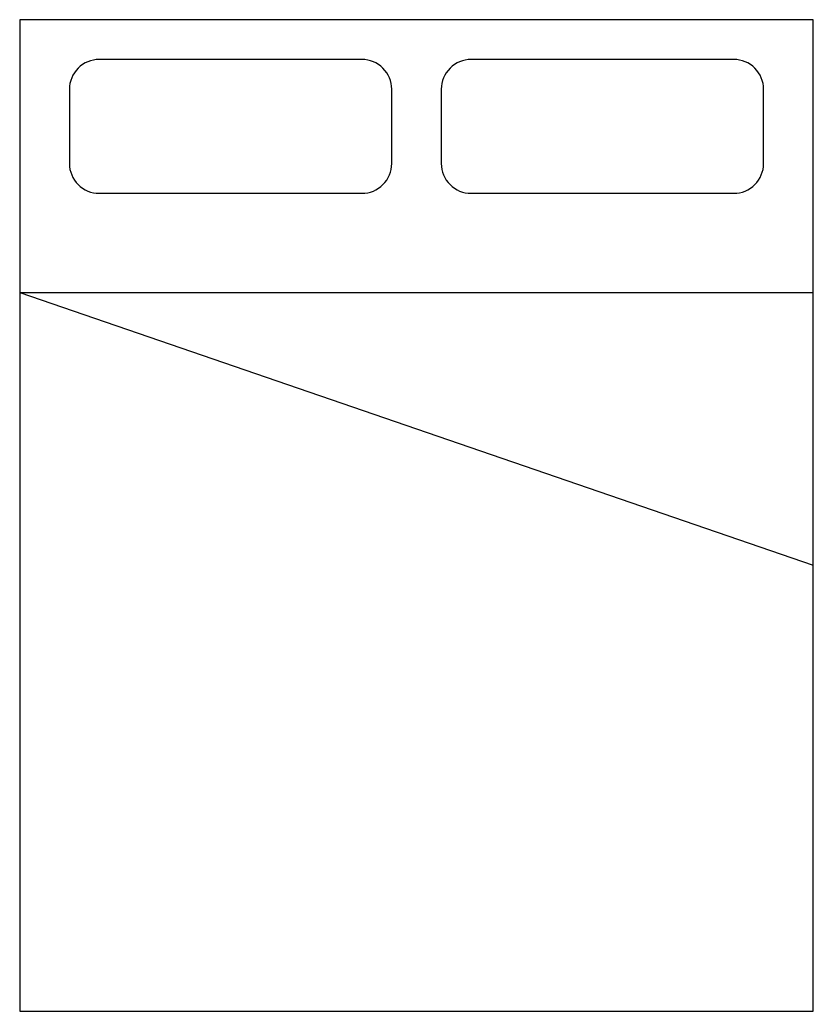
# Model space of a CAD drawing. Header units: millimetres. Extents: x 0 to 1600, y 0 to 2000.
import ezdxf

# ---------------------------------------------------------------- set-up
doc = ezdxf.new("R2010")
doc.units = ezdxf.units.MM

msp = doc.modelspace()

# ---------------------------------------------------------------- linework, layer by layer
msp.add_lwpolyline([(0, 0), (1600, 0), (1600, 2000), (0, 2000)], close=True)
for points in [[(160, 1650), (690, 1650, 0.414214), (750, 1710), (750, 1860, 0.414214), (690, 1920), (160, 1920, 0.414214), (100, 1860), (100, 1710, 0.414214)], [(910, 1650), (1440, 1650, 0.414214), (1500, 1710), (1500, 1860, 0.414214), (1440, 1920), (910, 1920, 0.414214), (850, 1860), (850, 1710, 0.414214)]]:
    msp.add_lwpolyline(points, format="xyb", close=True)
for points in [[(0, 1450), (1600, 1450)], [(0, 1450), (1600, 900)]]:
    msp.add_lwpolyline(points)

doc.saveas('drawing.dxf')
